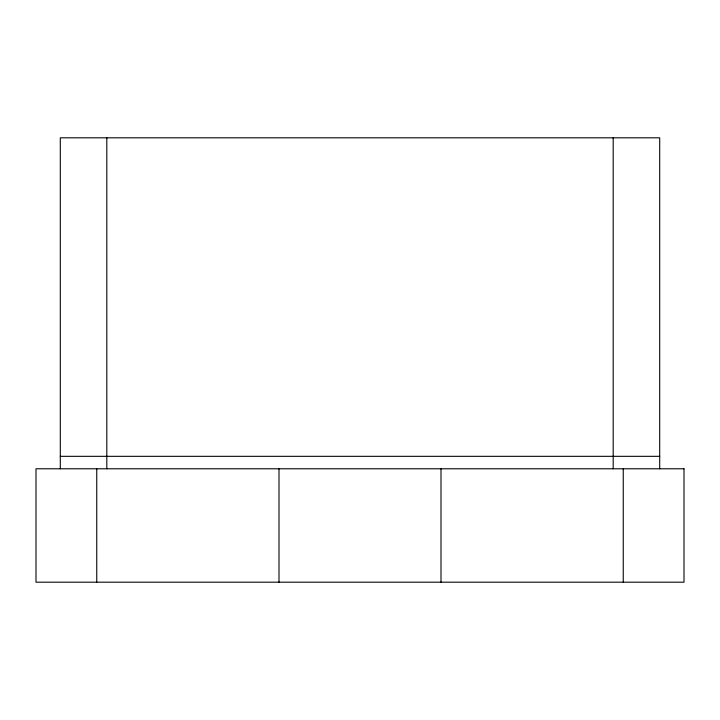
<?xml version="1.0" encoding="UTF-8"?>
<svg xmlns="http://www.w3.org/2000/svg" width="720" height="720" viewBox="0 0 720 720"><rect width="100%" height="100%" fill="white"/><g stroke="black" fill="none" stroke-linecap="round" stroke-linejoin="round"><path stroke-width="1.08" d="M60.3 456.327L659.7 456.327M659.7 468.783L659.7 137.817L60.3 137.817L60.3 468.783M623.25 468.783L623.25 582.183M613.188 137.817L613.188 468.783M441 468.783L441 582.183M279 468.783L279 582.183M106.812 137.817L106.812 468.783M96.75 468.783L96.75 582.183M684 468.783L36 468.783L36 582.183L684 582.183L684 468.783"/></g></svg>
